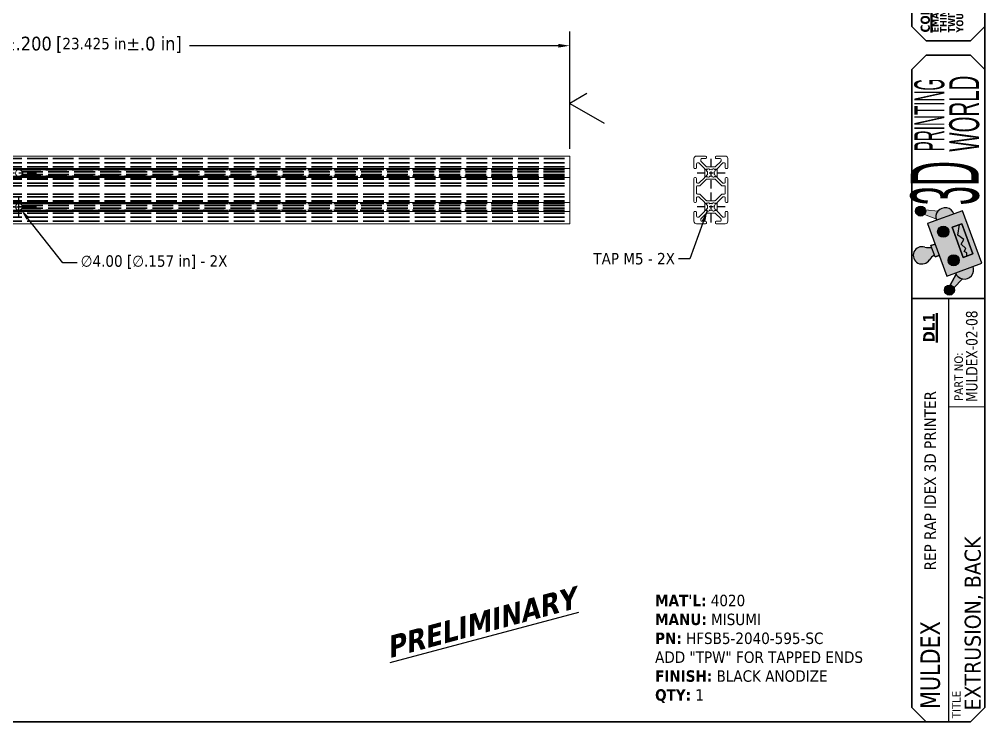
# Model space of a CAD drawing. Header units: inches. Extents: x 1.3 to 45, y 0.7 to 28.7.
# Drawn here: x 22.56 to 45, y 0.67 to 16.99 of the extents above; entities that cross this region are included whole.
import ezdxf

# ---------------------------------------------------------------- set-up
doc = ezdxf.new("R2010")
doc.units = ezdxf.units.IN
doc.header["$LTSCALE"] = 2.666666666666667
doc.header["$MEASUREMENT"] = 0
doc.linetypes.add('CHAIN', pattern=[0.7087, 0.4724, -0.0591, 0.1181, -0.0591])
doc.linetypes.add('DASHED', pattern=[0.2067, 0.1654, -0.0413])
doc.layers.get('0').update_dxf_attribs({"lineweight": 25})
for name, color, linetype, lineweight in [('Center Mark (ANSI)', 7, 'Continuous', 25), ('Dimension (ANSI)', 7, 'Continuous', 25), ('Symbol (ANSI)', 7, 'Continuous', 25), ('TITLE', 7, 'Continuous', 35), ('Title (ANSI)', 7, 'Continuous', 50), ('Title Text', 7, 'Continuous', 35), ('TITLE THIN', 7, 'Continuous', 25), ('Visible (ANSI)', 7, 'Continuous', 18)]:
    doc.layers.add(name, color=color, linetype=linetype, lineweight=lineweight)
doc.layers.add('Hatch (ANSI)', color=9, linetype='Continuous', lineweight=18, true_color=0x808080)
doc.layers.add('Hidden (ANSI)', color=9, linetype='DASHED', lineweight=35, true_color=0x808080)
doc.styles.add('Note Text (ANSI)', font='tahoma.ttf')
doc.styles.add('Text Style133', font='tahoma.ttf', dxfattribs={"width": 0.8999999761581421})
doc.styles.add('Text Style260', font='tahomabd.ttf', dxfattribs={"width": 0.8999999761581421})
doc.styles.add('Text Style71', font='tahoma.ttf')
doc.dimstyles.new('Default (ANSI)$7', dxfattribs={"dimscale": 2.666666666666667, "dimtxt": 0.1000000014901161, "dimasz": 0.09842519462108612, "dimexe": 0.125, "dimexo": 0.0625, "dimgap": 0.03149606299212598, "dimtad": 0, "dimtih": 1, "dimtoh": 1, "dimdec": 3, "dimrnd": 1e-08, "dimzin": 4, "dimdsep": 46, "dimtxsty": 'Note Text (ANSI)', "dimblk": 'CLOSED', "dimcen": 0.09, "dimdle": 0.3937007874015748, "dimclrd": 256, "dimclre": 256, "dimclrt": 256, "dimadec": 0, "dimazin": 1, "dimtfac": 1.200000047683716, "dimtofl": 0, "dimtmove": 0, "dimatfit": 3, "dimfxl": 0, "dimtolj": 1, "dimtzin": 4, "dimlwd": -1, "dimlwe": -1, "dimarcsym": 0})
doc.dimstyles.new('Default - mm [in] (ANSI)', dxfattribs={"dimscale": 2.666666666666667, "dimtxt": 0.1000000014901161, "dimasz": 0.09842519462108612, "dimexe": 0.125, "dimexo": 0.063, "dimgap": 0.03149606299212598, "dimtad": 0, "dimtoh": 1, "dimlfac": 25.4, "dimrnd": 1e-08, "dimzin": 4, "dimdsep": 46, "dimtxsty": 'Note Text (ANSI)', "dimcen": 0.09, "dimdle": 0.3937007874015748, "dimclrd": 256, "dimclre": 256, "dimclrt": 256, "dimadec": 1, "dimazin": 1, "dimtfac": 1.200000047683716, "dimtofl": 0, "dimtmove": 0, "dimatfit": 3, "dimfxl": 0, "dimtolj": 1, "dimtzin": 4, "dimlwd": -1, "dimlwe": -1, "dimarcsym": 0})

# ---------------------------------------------------------------- blocks, each defined once
blk = doc.blocks.new('Borders B-Size')
at = {"layer": 'TITLE'}
for p, q in [((16.875, 10.625), (16.875, 0.3750000000000016)), ((16.875, 0.3750000000000021), (16.75, 0.2500000000000021)), ((16.75, 0.2500000000000021), (0.6249999999999993, 0.25))]:
    blk.add_line(p, q, dxfattribs=at)
blk = doc.blocks.new('Title Blocks 3DPW')
at = {"layer": 'Hatch (ANSI)', "true_color": 0xff0000}
h = blk.add_hatch(color=1, dxfattribs=at)
edge = h.paths.add_edge_path()
edge.add_arc((16.07116928812325, 4.736826005864963), 0.04390881593084733, 0, 360)
h = blk.add_hatch(color=1, dxfattribs=at)
edge = h.paths.add_edge_path()
edge.add_line((16.22135728745229, 4.735361891587832), (16.11374911073551, 4.747547144924953))
edge.add_arc((16.07116928812307, 4.73682600586502), 0.04390881593084733, -41.906600689566915, 14.132685650908513, ccw=False)
edge.add_line((16.10384774837997, 4.707498504237924), (16.20473686449058, 4.668136259057792))
edge.add_arc((16.2864696801587, 4.683596553872048), 0.0831821728063324, 141.5147691876351, 190.7113157737133, ccw=False)
for points in [[(16.60414987263619, 4.281259107896962), (16.43728653933456, 4.739712348278118), (16.13165105550127, 4.628470129627253), (16.2985143888029, 4.170016889246096)], [(16.42933941475884, 4.626251950689844), (16.34494828422678, 4.595536091140098), (16.44087099645197, 4.331990605288536), (16.52526212698404, 4.362706464838282)], [(16.19710147912807, 4.448646568618896), (16.16048932592362, 4.435320834640084), (16.19645181197166, 4.336514716275634), (16.23306396517611, 4.349840450254447)]]:
    blk.add_hatch(color=1, dxfattribs=at).paths.add_polyline_path(points)
h = blk.add_hatch(color=1, dxfattribs=at)
edge = h.paths.add_edge_path()
edge.add_arc((16.2844687974179, 4.684091238952684), 0.08131262209382979, 19.99999999999659, 199.9999999999966)
edge.add_line((16.20805992645957, 4.656280684289962), (16.36087766837623, 4.711901793615398))
h = blk.add_hatch(color=1, dxfattribs=at)
edge = h.paths.add_edge_path()
edge.add_arc((16.26831753599648, 4.556806110339328), 0.04878757325629731, 0, 360)
h = blk.add_hatch(color=1, dxfattribs=at)
edge = h.paths.add_edge_path()
edge.add_arc((16.14267535484472, 4.582090893914222), 0.1642514966295953, 257.6776180235324, 278.246366780819)
edge.add_line((16.16623392504392, 4.419537678273216), (16.19070721285135, 4.352297872642501))
edge.add_arc((16.27714749399113, 4.212631728063624), 0.1642514966295384, 121.7536332191748, 142.3223819764626)
edge.add_arc((16.08199969745246, 4.350805249759896), 0.07531078964894344, 70.10958165685128, 329.89041834315066, ccw=False)
h = blk.add_hatch(color=1, dxfattribs=at)
edge = h.paths.add_edge_path()
edge.add_arc((16.3589207418192, 4.307875848211184), 0.04878757325620475, 0, 360)
h = blk.add_hatch(color=1, dxfattribs=at)
edge = h.paths.add_edge_path()
edge.add_arc((16.45133213071954, 4.225637998571525), 0.08131262209382834, 199.9999999999991, 379.9999999999991)
edge.add_line((16.52774100167785, 4.253448553234241), (16.37492325976121, 4.197827443908809))
h = blk.add_hatch(color=1, dxfattribs=at)
edge = h.paths.add_edge_path()
edge.add_line((16.37999826317219, 4.186609523678034), (16.32801427989571, 4.09160602070098))
edge.add_arc((16.32183248167527, 4.048134541692332), 0.04390881593071746, 25.86731434900082, 81.9066006896428, ccw=False)
edge.add_line((16.36134193352588, 4.067291455089372), (16.43594204946795, 4.145795103390782))
edge.add_arc((16.45133213071954, 4.225637998571526), 0.08131262209382832, 208.6841299600188, 259.0897850786396, ccw=False)
h = blk.add_hatch(color=1, dxfattribs=at)
edge = h.paths.add_edge_path()
edge.add_arc((16.32183248167529, 4.048134541692375), 0.04390881593071747, 0, 360)
at = {"layer": 'TITLE'}
for p, q in [((15.99556226283552, 6.344860484856919), (15.99556226283552, 7.5318507460688)), ((16.12056226283552, 6.219860484856918), (15.99556226283552, 6.344860484856919)), ((16.62960035672961, 6.344860484856919), (16.50460035672961, 6.219860484856918)), ((16.50460035672961, 6.219860484856918), (16.12056226283552, 6.219860484856918)), ((16.12056226283552, 6.094860484856919), (15.99556226283552, 5.969860484856918)), ((16.12056226283552, 6.094860484856919), (16.50460035672962, 6.094860484856919)), ((16.50460035672962, 6.094860484856919), (16.62960035672962, 5.969860484856918)), ((15.99556226283551, 3.974009218613861), (15.99556226283552, 5.969860484856918)), ((15.99556226283551, 3.974009218613861), (16.62960035672963, 3.974009218613861)), ((15.99556226283553, 0.411509218613861), (15.99556226283551, 3.974009218613861)), ((15.99556226283553, 0.411509218613861), (16.12056226283552, 0.2865092186138612)), ((16.50460035672962, 0.2865092186138613), (16.12056226283552, 0.2865092186138612))]:
    blk.add_line(p, q, dxfattribs=at)
at = {"layer": 'Title (ANSI)', "lineweight": 18}
for p, q in [((16.22135728745229, 4.735361891587832), (16.11374911073551, 4.747547144924953)), ((16.20473686449058, 4.668136259057793), (16.10384774837997, 4.707498504237924)), ((16.20805992645957, 4.656280684289962), (16.36087766837622, 4.711901793615397)), ((16.19070721285135, 4.352297872642501), (16.16623392504392, 4.419537678273216)), ((16.23306396517611, 4.349840450254447), (16.19710147912807, 4.448646568618896)), ((16.37492325976121, 4.197827443908809), (16.52774100167785, 4.253448553234241)), ((16.31075124784156, 3.03199799928181), (16.62325124784156, 3.03199799928181))]:
    blk.add_line(p, q, dxfattribs=at)
at = {"layer": 'Title (ANSI)', "lineweight": 25}
for p, q in [((16.43728653933456, 4.739712348278118), (16.13165105550127, 4.628470129627253)), ((16.60414987263619, 4.281259107896962), (16.43728653933456, 4.739712348278118)), ((16.13165105550127, 4.628470129627253), (16.2985143888029, 4.170016889246096)), ((16.42933941475884, 4.626251950689844), (16.34494828422678, 4.595536091140098)), ((16.34494828422678, 4.595536091140098), (16.44087099645197, 4.331990605288536)), ((16.3948222063512, 4.527270644381609), (16.41042218640646, 4.619366642654762)), ((16.52526212698404, 4.362706464838282), (16.42933941475884, 4.626251950689844)), ((16.44707637540014, 4.490034838923044), (16.3948222063512, 4.527270644381609)), ((16.42330730515153, 4.449008478636783), (16.44707637540014, 4.490034838923044)), ((16.16048932592362, 4.435320834640084), (16.19710147912807, 4.448646568618896)), ((16.19645181197166, 4.336514716275634), (16.16048932592362, 4.435320834640084)), ((16.46567732066313, 4.409784611294619), (16.42330730515153, 4.449008478636783)), ((16.45170227678944, 4.385663129933261), (16.46567732066313, 4.409784611294619)), ((16.47377584616669, 4.372874566251167), (16.45170227678944, 4.385663129933261)), ((16.23306396517611, 4.349840450254447), (16.19645181197166, 4.336514716275634)), ((16.44087099645197, 4.331990605288536), (16.52526212698404, 4.362706464838282)), ((16.47287132171667, 4.343637771171725), (16.47377584616669, 4.372874566251167)), ((16.2985143888029, 4.170016889246096), (16.60414987263619, 4.281259107896962)), ((16.32801427989571, 4.09160602070098), (16.37999826317219, 4.186609523678034)), ((16.43594204946795, 4.145795103390782), (16.36134193352588, 4.067291455089372))]:
    blk.add_line(p, q, dxfattribs=at)
for centre, radius in [((16.07116928812325, 4.736826005864963), 0.04390881593084733), ((16.26831753599648, 4.556806110339328), 0.04878757325629731), ((16.3589207418192, 4.307875848211184), 0.04878757325620475), ((16.32183248167529, 4.048134541692375), 0.04390881593071747)]:
    blk.add_circle(centre, radius, dxfattribs=at)
at = {"layer": 'Title (ANSI)', "lineweight": 18}
for centre, radius, start, end in [((16.07116928812307, 4.73682600586502), 0.04390881593084733, 318.0933993104331, 14.13268565090847), ((16.2864696801587, 4.683596553872048), 0.08318217280633239, 141.5147691876351, 190.7113157737133), ((16.45133213071954, 4.225637998571526), 0.08131262209382832, 208.6841299600179, 259.0897850786396), ((16.32183248167527, 4.048134541692332), 0.04390881593071747, 25.86731434900082, 81.9066006896464)]:
    blk.add_arc(centre, radius, start, end, dxfattribs=at)
at = {"layer": 'Title (ANSI)', "lineweight": 25}
for centre, radius, start, end in [((16.2844687974179, 4.684091238952684), 0.08131262209382978, 19.99999999999659, 200.0000000000028), ((16.08199969745246, 4.350805249759896), 0.07531078964894343, 70.10958165685129, 329.8904183431527), ((16.14267535484472, 4.582090893914222), 0.1642514966295952, 257.6776180235324, 278.246366780819), ((16.14267535484472, 4.582090893914096), 0.1642514966294677, 257.6776180235247, 278.2463667808274), ((16.27714749399113, 4.212631728063624), 0.1642514966295383, 121.7536332191738, 142.3223819764622), ((16.27714749399113, 4.212631728063633), 0.1642514966295541, 121.7536332191729, 142.3223819764631), ((16.45133213071954, 4.225637998571525), 0.08131262209382832, 199.9999999999987, 20.00000000000097)]:
    blk.add_arc(centre, radius, start, end, dxfattribs=at)
at = {"layer": 'TITLE THIN'}
blk.add_line((16.3160416370931, 0.2865092186138611), (16.3160416370931, 3.974009218613861), dxfattribs=at)
at = {"layer": 'Visible (ANSI)', "lineweight": 18}
for p, q in [((16.22135728745229, 4.735361891587832), (16.11374911073551, 4.747547144924953)), ((16.10384774837997, 4.707498504237924), (16.20473686449058, 4.668136259057793)), ((16.13165105550127, 4.628470129627253), (16.2985143888029, 4.170016889246096)), ((16.16048932592362, 4.435320834640084), (16.19645181197166, 4.336514716275635))]:
    blk.add_line(p, q, dxfattribs=at)
at = {"layer": 'Visible (ANSI)', "lineweight": 25}
for p, q in [((16.43728653933456, 4.739712348278118), (16.13165105550127, 4.628470129627253)), ((16.60414987263619, 4.281259107896962), (16.43728653933456, 4.739712348278118)), ((16.34494828422678, 4.595536091140099), (16.42933941475884, 4.626251950689844)), ((16.44087099645198, 4.331990605288532), (16.34494828422678, 4.595536091140098)), ((16.3948222063512, 4.527270644381609), (16.41042218640646, 4.619366642654762)), ((16.42933941475884, 4.626251950689844), (16.52526212698404, 4.362706464838279)), ((16.44707637540014, 4.490034838923038), (16.39482220635121, 4.5272706443816)), ((16.42330730515153, 4.44900847863678), (16.44707637540014, 4.490034838923044)), ((16.19710147912807, 4.448646568618896), (16.16048932592362, 4.435320834640085)), ((16.46567732066313, 4.40978461129462), (16.42330730515154, 4.449008478636783)), ((16.45170227678944, 4.385663129933261), (16.46567732066313, 4.409784611294619)), ((16.4737758461667, 4.372874566251168), (16.45170227678944, 4.385663129933261)), ((16.14086534837718, 4.304889018287876), (16.14714861699705, 4.313025184649836)), ((16.19645181197166, 4.336514716275634), (16.23306396517611, 4.349840450254447)), ((16.52526212698404, 4.362706464838282), (16.44087099645197, 4.331990605288536)), ((16.47287132171667, 4.343637771171725), (16.47377584616669, 4.372874566251167)), ((16.2985143888029, 4.170016889246096), (16.60414987263619, 4.281259107896963)), ((16.37999826317219, 4.186609523678034), (16.32801427989571, 4.09160602070098)), ((16.36134193352588, 4.067291455089372), (16.43594204946795, 4.145795103390782))]:
    blk.add_line(p, q, dxfattribs=at)
for centre, radius in [((16.07116928812325, 4.736826005864963), 0.04390881593084733), ((16.26831753599648, 4.556806110339328), 0.04878757325629731), ((16.3589207418192, 4.307875848211184), 0.04878757325620475)]:
    blk.add_circle(centre, radius, dxfattribs=at)
at = {"layer": 'Visible (ANSI)', "lineweight": 18}
blk.add_circle((16.32183248167529, 4.048134541692375), 0.04390881593071747, dxfattribs=at)
at = {"layer": 'Visible (ANSI)', "lineweight": 25}
for centre, radius, start, end in [((16.28446879741791, 4.684091238952687), 0.08131262209383144, 19.9999999999975, 200.0000000000023), ((16.14267535484473, 4.582090893914163), 0.1642514966295343, 257.6776180235248, 278.2463667808191), ((16.27714749399113, 4.212631728063624), 0.1642514966295383, 121.7536332191738, 142.3223819764622), ((16.45133213071953, 4.225637998571525), 0.08131262209383101, 199.9999999999993, 19.99999999999937)]:
    blk.add_arc(centre, radius, start, end, dxfattribs=at)
at = {"layer": 'TITLE', "color": 7, "style": 'Text Style133', "width": 0.9}
blk.add_attdef('PART_NUMBER_001', (16.56668669123561, 3.073301468613359), '', height=0.1000000031914298, rotation=90, dxfattribs=at)
at = {"layer": 'TITLE', "color": 7, "style": 'Text Style71'}
blk.add_attdef('DESCRIPTION_001', (16.59502083967158, 0.3842650116181854), '', height=0.1399999997747226, rotation=89.99999999998299, dxfattribs=at)
at = {"layer": 'Title (ANSI)', "insert": (16.07112865049924, 6.292925239483381), "char_height": 0.1000000031914298, "width": 2.944852059000032, "attachment_point": 1, "rotation": 90, "line_spacing_factor": 0.7194134593009949, "style": 'Note Text (ANSI)'}
blk.add_mtext('{\\fTahoma|b1|i0|c0|p34;\\H0.8x;\\LCONTACT INFO:\\H1.25x;\\P\\H0.6x;\\lEMAIL:\\fTahoma|b0|i0|c0|p34; mail@dddprintingworld.com\\H1.4679x; \\H0.68124x;\\P\\fTahoma|b1|i0|c0|p34;THINGIVERSE:\\fTahoma|b0|i0|c0|p34; 3dprintingworld\\fTahoma|b1|i0|c0|p34;\\H1.27973x;\\L \\H1.30236x;\\P\\H0.6x;\\lTWITTER:\\fTahoma|b0|i0|c0|p34; dddpworld\\H1.27205x; \\H0.78613x;\\P\\fTahoma|b1|i0|c0|p34;YOUTUBE:\\fTahoma|b0|i0|c0|p34; dddprintingworld\\H1.27174x; }', dxfattribs=at)
at = {"layer": 'Title (ANSI)', "color": 156, "true_color": 0x07467a, "attachment_point": 1, "rotation": 90, "style": 'Note Text (ANSI)'}
for s, insert, char_height, width in [('\\fRavie|b0|i0;\\W0.51;\\H0.2610;WORLD', (16.32032026060453, 5.254130256618255), 0.2610000099722795, 2.760656313410054), ('\\fRavie|b0|i0;\\W0.38;\\H0.2610;PRINTING', (16.0163752699986, 5.256615040569998), 0.2610000099722795, 3.840913131700948), ('\\fRavie|b0|i0;\\W0.38;\\H0.5930;3D', (15.98375841229462, 4.787085645049777), 0.5929999933468075, 3.143674205359468)]:
    blk.add_mtext(s, dxfattribs=dict(at, insert=insert, char_height=char_height, width=width))
at = {"layer": 'Title (ANSI)', "char_height": 0.1000000031914298, "attachment_point": 1, "rotation": 90, "style": 'Note Text (ANSI)'}
for s, insert, width in [('\\fTahoma|b1|i0;\\H0.1000;\\LDL1', (16.09309585631992, 3.592187685372271), 0.7968435050454302), ('\\fTahoma|b0|i0;REP RAP IDEX 3D PRINTER', (16.10412690583796, 1.604858427684905), 2.56079622134258)]:
    blk.add_mtext(s, dxfattribs=dict(at, insert=insert, width=width))
at = {"layer": 'Title (ANSI)', "color": 7, "insert": (16.3460416370931, 0.3165092186138636), "char_height": 0.07500000239357234, "width": 0.7971682617928834, "attachment_point": 1, "rotation": 89.999999999983, "style": 'Note Text (ANSI)'}
blk.add_mtext('\\fTahoma|b0|i0;\\H0.0750;TITLE', dxfattribs=at)
at = {"layer": 'Title (ANSI)', "color": 7, "style": 'Text Style260', "width": 0.9}
blk.add_attdef('CUSTOMER_001', (16.23920807644805, 0.3972007583186815), '', height=0.1700000030787911, rotation=90, dxfattribs=at)
at = {"layer": 'Title Text', "insert": (16.36508623740057, 3.082428399671727), "char_height": 0.07500000239357234, "width": 0.853599556633775, "attachment_point": 1, "rotation": 90, "style": 'Note Text (ANSI)'}
blk.add_mtext('\\fTahoma|b0|i0;\\H0.0750;PART NO:', dxfattribs=at)
blk = doc.blocks.new('*D20')
at = {"layer": 'Defpoints', "color": 0, "transparency": 16777216}
for p in [(35.35201764514969, 16.37708957955813), (11.92682079475599, 13.81132124608659), (35.35201764514969, 13.81132124608659)]:
    blk.add_point(p, dxfattribs=at)
at = {"layer": 'Dimension (ANSI)', "transparency": 16777216}
for p, q in [((11.92682079475599, 13.97932124608659), (11.92682079475599, 16.71042291289146)), ((35.35201764514969, 13.97932124608659), (35.35201764514969, 16.71042291289146)), ((12.18928798041222, 16.37708957955813), (20.76905854855756, 16.37708957955813)), ((35.08955045949346, 16.37708957955813), (26.50977989134812, 16.37708957955813))]:
    blk.add_line(p, q, dxfattribs=at)
for points in [[(12.18928798041222, 16.42083411050083), (12.18928798041222, 16.33334504861543), (11.92682079475599, 16.37708957955813)], [(35.08955045949346, 16.42083411050083), (35.08955045949346, 16.33334504861543), (35.35201764514969, 16.37708957955813)]]:
    blk.add_solid(points, dxfattribs=at)
at = {"layer": 'Dimension (ANSI)', "transparency": 16777216, "insert": (20.85304804986989, 16.58641127061671), "char_height": 0.2666666706403096, "attachment_point": 1, "style": 'Note Text (ANSI)'}
blk.add_mtext('\\A1;595.000{\\H0.32;±.200} {\\o\\l\\H0.32;[}23.425 in{\\H0.32;±.0 in}{\\o\\l\\H0.32;]}', dxfattribs=at)
blk = doc.blocks.new('Surface Texture Identifier14')
at = {"layer": 'Symbol (ANSI)'}
for p, q in [((13.40740032250568, 5.725106143658498), (13.25740031771853, 5.638503600516195)), ((13.25740031771853, 5.638503600516195), (13.55740032729283, 5.465298514231589))]:
    blk.add_line(p, q, dxfattribs=at)
blk = doc.blocks.new('*D23')
at = {"layer": 'Defpoints', "color": 0, "transparency": 16777216}
for p in [(22.49772272926539, 12.69209508443315), (22.59511571064211, 12.56834268333058)]:
    blk.add_point(p, dxfattribs=at)
at = {"layer": 'Dimension (ANSI)', "transparency": 16777216}
for p, q in [((22.54641921995375, 12.39021888388186), (22.54641921995375, 12.87021888388186)), ((22.30641921995375, 12.63021888388187), (22.78641921995375, 12.63021888388187)), ((23.56827023440555, 11.33180379462224), (22.75743734259343, 12.36208868616455)), ((23.89973239174851, 11.33180379462224), (23.56827023440555, 11.33180379462224))]:
    blk.add_line(p, q, dxfattribs=at)
blk.add_solid([(22.79181300878776, 12.38914229148977), (22.72306167639909, 12.33503508083933), (22.59511571064211, 12.56834268333058)], dxfattribs=at)
at = {"layer": 'Dimension (ANSI)', "transparency": 16777216, "insert": (23.98372189306084, 11.50626034151387), "char_height": 0.2666666706403096, "attachment_point": 1, "style": 'Note Text (ANSI)'}
blk.add_mtext('\\A1;\\fTahoma|b0|i0;\\H0.2667;∅4.00 [∅.157 in] - 2X', dxfattribs=at)
blk = doc.blocks.new('_Closed')
at = {"color": 0, "linetype": 'ByBlock', "lineweight": -2}
for p, q in [((-1, 0.1666666666666667), (0, 0)), ((-1, 0.1666666666666667), (-1, -0.1666666666666667)), ((0, 0), (-1, -0.1666666666666667)), ((0, 0), (-1, 0))]:
    blk.add_line(p, q, dxfattribs=at)

msp = doc.modelspace()

# ---------------------------------------------------------------- linework, layer by layer
at = {"layer": 'Center Mark (ANSI)', "linetype": 'CHAIN', "ltscale": 0.1559678912162781}
for p, q in [((38.63497701425921, 13.75095379201835), (38.63497701425921, 13.00178712535169)), ((38.63497701425921, 12.96355221721521), (38.63497701425921, 12.21438555054854))]:
    msp.add_line(p, q, dxfattribs=at)
at = {"layer": 'Center Mark (ANSI)', "linetype": 'CHAIN', "ltscale": 0.1715879440307617}
for p, q in [((22.95849271076739, 13.41762045868502), (22.1343457291401, 13.41762045868502)), ((22.95849271076739, 12.63021888388187), (22.1343457291401, 12.63021888388187))]:
    msp.add_line(p, q, dxfattribs=at)
at = {"layer": 'Center Mark (ANSI)', "linetype": 'CHAIN', "ltscale": 0.1387813240289688}
for p, q in [((38.96831034759254, 13.41762045868502), (38.30164368092587, 13.41762045868502)), ((38.96831034759254, 12.63021888388187), (38.30164368092587, 12.63021888388187))]:
    msp.add_line(p, q, dxfattribs=at)
at = {"layer": 'Hidden (ANSI)', "ltscale": 1.089706182479858}
for p, q in [((11.92682079475599, 13.75226612797635), (35.35201764514969, 13.75226612797635)), ((11.92682079475599, 13.65364408073226), (35.35201764514969, 13.65364408073226)), ((11.92682079475599, 13.56151809648029), (35.35201764514969, 13.56151809648029)), ((11.92682079475599, 13.51742411732079), (35.35201764514969, 13.51742411732079)), ((11.92682079475599, 13.50012045868502), (35.35201764514969, 13.50012045868502)), ((11.92682079475599, 13.33512045868502), (35.35201764514969, 13.33512045868502)), ((11.92682079475599, 13.31781680004924), (35.35201764514969, 13.31781680004924)), ((11.92682079475599, 13.27372282088974), (35.35201764514969, 13.27372282088974)), ((11.92682079475599, 13.18159683663777), (35.35201764514969, 13.18159683663777)), ((11.92682079475599, 13.12254171852754), (35.35201764514969, 13.12254171852754)), ((11.92682079475599, 12.92529762403935), (35.35201764514969, 12.92529762403935)), ((11.92682079475599, 12.86624250592911), (35.35201764514969, 12.86624250592911)), ((11.92682079475599, 12.77411652167714), (35.35201764514969, 12.77411652167714)), ((11.92682079475599, 12.73002254251764), (35.35201764514969, 12.73002254251764)), ((11.92682079475599, 12.71271888388187), (35.35201764514969, 12.71271888388187)), ((11.92682079475599, 12.54771888388187), (35.35201764514969, 12.54771888388187)), ((11.92682079475599, 12.5304152252461), (35.35201764514969, 12.5304152252461)), ((11.92682079475599, 12.48632124608659), (35.35201764514969, 12.48632124608659)), ((11.92682079475599, 12.39419526183462), (35.35201764514969, 12.39419526183462)), ((11.92682079475599, 12.29557321459053), (35.35201764514969, 12.29557321459053))]:
    msp.add_line(p, q, dxfattribs=at)
at = {"layer": 'Hidden (ANSI)', "ltscale": 1.104577660560608}
for p, q in [((22.56631020224722, 13.49380681719772), (35.35201764514969, 13.49380681719772)), ((22.56631020224721, 13.34143410017231), (35.35201764514969, 13.34143410017231)), ((22.56631020224722, 12.70640524239457), (35.35201764514969, 12.70640524239457)), ((22.56631020224721, 12.55403252536916), (35.35201764514969, 12.55403252536916))]:
    msp.add_line(p, q, dxfattribs=at)
at = {"layer": 'Hidden (ANSI)', "ltscale": 0.03501931950449944}
for p, q in [((38.5402481118411, 13.49636061616533), (38.49107937646014, 13.49636061616533)), ((38.77887465205068, 13.49636061616533), (38.72970591666971, 13.49636061616533)), ((38.54024811184109, 13.3388803012047), (38.49107937646014, 13.3388803012047)), ((38.77887465205068, 13.3388803012047), (38.72970591666971, 13.3388803012047)), ((38.5402481118411, 12.70895904136218), (38.49107937646014, 12.70895904136218)), ((38.77887465205068, 12.70895904136218), (38.72970591666971, 12.70895904136218)), ((38.54024811184109, 12.55147872640155), (38.49107937646014, 12.55147872640155)), ((38.77887465205068, 12.55147872640155), (38.72970591666971, 12.55147872640155))]:
    msp.add_line(p, q, dxfattribs=at)
at = {"layer": 'Hidden (ANSI)', "ltscale": 0.005452223122119904}
for p, q in [((38.61035512155856, 13.49636061616533), (38.60258174292886, 13.49636061616533)), ((38.66737228558196, 13.49636061616533), (38.65959890695225, 13.49636061616533)), ((38.61035512155854, 13.3388803012047), (38.60258174292886, 13.3388803012047)), ((38.66737228558195, 13.3388803012047), (38.65959890695226, 13.3388803012047)), ((38.61035512155856, 12.70895904136218), (38.60258174292886, 12.70895904136218)), ((38.66737228558196, 12.70895904136218), (38.65959890695225, 12.70895904136218)), ((38.61035512155854, 12.55147872640155), (38.60258174292886, 12.55147872640155)), ((38.66737228558195, 12.55147872640155), (38.65959890695226, 12.55147872640155))]:
    msp.add_line(p, q, dxfattribs=at)
at = {"layer": 'Hidden (ANSI)', "ltscale": 1.100067377090454}
for p, q in [((22.61851723395865, 13.44927308537814), (35.35201764514969, 13.44927308537814)), ((22.61851723395865, 13.38596783199189), (35.35201764514969, 13.38596783199189)), ((22.61851723395865, 12.66187151057499), (35.35201764514969, 12.66187151057499)), ((22.61851723395865, 12.59856625718874), (35.35201764514969, 12.59856625718874))]:
    msp.add_line(p, q, dxfattribs=at)
at = {"layer": 'Visible (ANSI)'}
for p, q in [((11.92682079475599, 13.81132124608659), (35.35201764514969, 13.81132124608659)), ((35.35201764514969, 13.81132124608659), (35.35201764514969, 13.75226612797635)), ((35.35201764514969, 13.54116376577163), (35.35201764514969, 13.75226612797635)), ((38.24127622685763, 13.54116376577164), (38.24127622685763, 13.75226612797636)), ((38.30033134496787, 13.8113212460866), (38.51143370717259, 13.8113212460866)), ((38.39895339221196, 13.73226612797636), (38.39895339221196, 13.70368662645925)), ((38.51143370717259, 13.75226612797636), (38.41895339221196, 13.75226612797636)), ((38.53143370717259, 13.79132124608659), (38.53143370717259, 13.77226612797636)), ((38.73852032134582, 13.77226612797636), (38.73852032134582, 13.79132124608659)), ((38.75852032134581, 13.8113212460866), (38.96962268355055, 13.8113212460866)), ((38.85100063630644, 13.75226612797636), (38.75852032134581, 13.75226612797636)), ((38.87100063630645, 13.70368662645925), (38.87100063630645, 13.73226612797636)), ((39.02867780166078, 13.75226612797636), (39.02867780166078, 13.54116376577164)), ((11.92682079475599, 13.52116376577163), (35.35201764514969, 13.52116376577163)), ((35.35201764514969, 13.54116376577163), (35.35201764514969, 13.52116376577163)), ((35.35201764514969, 13.51147555075331), (35.35201764514969, 13.52116376577163)), ((35.35201764514969, 13.32376536661672), (35.35201764514969, 13.51147555075331)), ((38.28033134496786, 13.52116376577163), (38.26127622685763, 13.52116376577163)), ((38.30033134496787, 13.63364408073226), (38.30033134496787, 13.54116376577164)), ((38.34891084648498, 13.65364408073226), (38.32033134496786, 13.65364408073226)), ((38.48522151208766, 13.52561768637704), (38.36305298210871, 13.64778621635599)), ((38.40481125658822, 13.68954449083552), (38.52697978656718, 13.56737596085656)), ((38.49107937646393, 13.32376536661673), (38.49107937646393, 13.51147555075331)), ((38.54112192219091, 13.5615180964803), (38.7288321063275, 13.5615180964803)), ((38.54424843291502, 13.50127797221734), (38.55131950072688, 13.50834904002921)), ((38.71863452779153, 13.50834904002921), (38.72570559560339, 13.50127797221734)), ((38.74297424195123, 13.56737596085656), (38.86514277193017, 13.68954449083552)), ((38.77887465205448, 13.51147555075331), (38.77887465205448, 13.32376536661673)), ((38.9069010464097, 13.647786216356), (38.78473251643075, 13.52561768637704)), ((38.94962268355054, 13.65364408073226), (38.92104318203343, 13.65364408073226)), ((38.96962268355055, 13.54116376577164), (38.96962268355055, 13.63364408073226)), ((39.00867780166078, 13.52116376577163), (38.98962268355054, 13.52116376577163)), ((11.92682079475599, 13.3140771515984), (35.35201764514969, 13.3140771515984)), ((35.35201764514969, 13.3140771515984), (35.35201764514969, 13.32376536661672)), ((35.35201764514969, 13.3140771515984), (35.35201764514969, 13.2940771515984)), ((35.35201764514969, 12.75376219096848), (35.35201764514969, 13.2940771515984)), ((38.24127622685763, 12.75376219096848), (38.24127622685763, 13.29407715159841)), ((38.26127622685763, 13.31407715159841), (38.28033134496786, 13.3140771515984)), ((38.30033134496787, 13.29407715159841), (38.30033134496787, 13.20159683663778)), ((38.36305298210871, 13.18745470101405), (38.48522151208766, 13.309623230993)), ((38.38751441295751, 13.12839958290381), (38.52697978656718, 13.26786495651348)), ((38.54112192219091, 13.27372282088974), (38.7288321063275, 13.27372282088974)), ((38.55131950072688, 13.32689187734083), (38.54424843291502, 13.3339629451527)), ((38.72570559560339, 13.3339629451527), (38.71863452779153, 13.32689187734083)), ((38.74297424195123, 13.26786495651348), (38.8824396155609, 13.12839958290381)), ((38.78473251643075, 13.309623230993), (38.9069010464097, 13.18745470101405)), ((38.96962268355055, 13.20159683663778), (38.96962268355055, 13.29407715159841)), ((38.98962268355054, 13.31407715159841), (39.00867780166078, 13.31407715159841)), ((39.02867780166078, 13.29407715159841), (39.02867780166078, 12.75376219096848)), ((38.30033134496787, 12.94529762403935), (38.30033134496787, 13.10254171852754)), ((38.32033134496786, 13.18159683663778), (38.34891084648498, 13.18159683663778)), ((38.32033134496786, 13.12254171852754), (38.37337227733378, 13.12254171852754)), ((38.89658175118463, 13.12254171852754), (38.94962268355054, 13.12254171852754)), ((38.92104318203343, 13.18159683663778), (38.94962268355054, 13.18159683663778)), ((38.96962268355055, 13.10254171852754), (38.96962268355055, 12.94529762403935)), ((38.30033134496787, 12.84624250592911), (38.30033134496787, 12.75376219096848)), ((38.37337227733378, 12.92529762403935), (38.32033134496786, 12.92529762403935)), ((38.34891084648498, 12.86624250592911), (38.32033134496786, 12.86624250592911)), ((38.48522151208766, 12.73821611157389), (38.36305298210871, 12.86038464155284)), ((38.52697978656718, 12.77997438605341), (38.38751441295751, 12.91943975966308)), ((38.8824396155609, 12.91943975966308), (38.74297424195123, 12.77997438605341)), ((38.9069010464097, 12.86038464155284), (38.78473251643075, 12.73821611157389)), ((38.94962268355054, 12.92529762403935), (38.89658175118463, 12.92529762403935)), ((38.94962268355054, 12.86624250592911), (38.92104318203343, 12.86624250592911)), ((38.96962268355055, 12.75376219096848), (38.96962268355055, 12.84624250592911)), ((11.92682079475599, 12.73376219096848), (35.35201764514969, 12.73376219096848)), ((35.35201764514969, 12.75376219096848), (35.35201764514969, 12.73376219096848)), ((35.35201764514969, 12.72407397595016), (35.35201764514969, 12.73376219096848)), ((35.35201764514969, 12.53636379181357), (35.35201764514969, 12.72407397595016)), ((38.28033134496786, 12.73376219096848), (38.26127622685763, 12.73376219096848)), ((38.49107937646393, 12.53636379181358), (38.49107937646393, 12.72407397595016)), ((38.7288321063275, 12.77411652167715), (38.54112192219091, 12.77411652167715)), ((38.54424843291502, 12.71387639741419), (38.55131950072688, 12.72094746522606)), ((38.71863452779153, 12.72094746522606), (38.72570559560339, 12.71387639741419)), ((38.77887465205448, 12.72407397595016), (38.77887465205448, 12.53636379181358)), ((39.00867780166078, 12.73376219096848), (38.98962268355054, 12.73376219096848)), ((11.92682079475599, 12.52667557679525), (35.35201764514969, 12.52667557679525)), ((35.35201764514969, 12.52667557679525), (35.35201764514969, 12.53636379181357)), ((35.35201764514969, 12.52667557679525), (35.35201764514969, 12.50667557679525)), ((35.35201764514969, 12.29557321459053), (35.35201764514969, 12.50667557679525)), ((38.24127622685763, 12.29557321459053), (38.24127622685763, 12.50667557679526)), ((38.26127622685763, 12.52667557679525), (38.28033134496786, 12.52667557679526)), ((38.30033134496787, 12.50667557679526), (38.30033134496787, 12.41419526183463)), ((38.32033134496786, 12.39419526183463), (38.34891084648498, 12.39419526183463)), ((38.36305298210871, 12.4000531262109), (38.48522151208766, 12.52222165618985)), ((38.39895339221196, 12.34415271610764), (38.39895339221196, 12.31557321459053)), ((38.52697978656718, 12.48046338171033), (38.40481125658823, 12.35829485173137)), ((38.7288321063275, 12.48632124608659), (38.54112192219091, 12.48632124608659)), ((38.55131950072688, 12.53949030253768), (38.54424843291502, 12.54656137034955)), ((38.72570559560339, 12.54656137034955), (38.71863452779153, 12.53949030253768)), ((38.86514277193017, 12.35829485173137), (38.74297424195123, 12.48046338171033)), ((38.78473251643075, 12.52222165618985), (38.9069010464097, 12.4000531262109)), ((38.87100063630645, 12.31557321459053), (38.87100063630645, 12.34415271610764)), ((38.92104318203343, 12.39419526183463), (38.94962268355054, 12.39419526183463)), ((38.96962268355055, 12.41419526183463), (38.96962268355055, 12.50667557679526)), ((38.98962268355054, 12.52667557679526), (39.00867780166078, 12.52667557679526)), ((39.02867780166078, 12.50667557679526), (39.02867780166078, 12.29557321459053)), ((11.92682079475599, 12.23651809648029), (35.35201764514969, 12.23651809648029)), ((35.35201764514969, 12.29557321459053), (35.35201764514969, 12.23651809648029)), ((38.51143370717259, 12.2365180964803), (38.30033134496787, 12.23651809648029)), ((38.41895339221196, 12.29557321459053), (38.51143370717259, 12.29557321459053)), ((38.53143370717259, 12.27557321459053), (38.53143370717259, 12.2565180964803)), ((38.73852032134582, 12.2565180964803), (38.73852032134582, 12.27557321459053)), ((38.75852032134581, 12.29557321459053), (38.85100063630644, 12.29557321459053)), ((38.96962268355055, 12.2365180964803), (38.75852032134581, 12.2365180964803))]:
    msp.add_line(p, q, dxfattribs=at)
for centre in [(22.54641921995375, 13.41762045868502), (22.54641921995375, 12.63021888388187)]:
    msp.add_circle(centre, 0.07874015748031496, dxfattribs=at)
for centre, radius, start, end in [((38.30033134496787, 13.75226612797636), 0.0590551181102367, 90, 180), ((38.41895339221196, 13.73226612797636), 0.01999999999999989, 90, 180), ((38.41895339221196, 13.70368662645925), 0.02000000000000129, 180, 224.9999999999886), ((38.51143370717259, 13.79132124608659), 0.01999999999999954, 0, 90), ((38.51143370717259, 13.77226612797636), 0.01999999999999989, 270, 0), ((38.75852032134581, 13.79132124608659), 0.01999999999999954, 90, 180), ((38.75852032134581, 13.77226612797636), 0.01999999999999884, 180, 270), ((38.85100063630644, 13.73226612797636), 0.01999999999999849, 0, 90), ((38.85100063630644, 13.70368662645924), 0.01999999999999769, 315, 0), ((38.96962268355055, 13.75226612797636), 0.059055118110236, 0, 90), ((38.26127622685763, 13.54116376577163), 0.01999999999999954, 180, 270), ((38.28033134496786, 13.54116376577164), 0.02000000000000129, 270, 0), ((38.32033134496786, 13.63364408073226), 0.01999999999999989, 90, 180), ((38.34891084648498, 13.63364408073226), 0.02000000000000066, 45.00000000000755, 90.00000000002139), ((38.47107937646393, 13.51147555075331), 0.02000000000000164, 0, 44.99999999999245), ((38.54112192219091, 13.58151809648029), 0.02000000000000029, 225.0000000000037, 270.0000000000214), ((38.56615760759194, 13.47936879754042), 0.03098425196850415, 135.0000000000049, 256.2453695288595), ((38.5732286754038, 13.48643986535229), 0.03098425196850355, 13.75463047114384, 135.0000000000073), ((38.63497701425921, 13.41762045868502), 0.08250000000000053, 67.43891450843378, 112.5610854915604), ((38.6967253531146, 13.48643986535229), 0.03098425196850401, 44.99999999999756, 166.2453695288595), ((38.70379642092647, 13.47936879754042), 0.03098425196850452, 283.7546304711413, 44.99999999999265), ((38.7288321063275, 13.58151809648029), 0.01999999999999954, 270, 314.9999999999962), ((38.79887465205448, 13.51147555075331), 0.01999999999999892, 134.9999999999962, 180), ((38.92104318203344, 13.63364408073226), 0.02000000000000339, 90, 134.9999999999887), ((38.94962268355054, 13.63364408073227), 0.01999999999999814, 0, 90), ((38.98962268355054, 13.54116376577164), 0.02000000000000059, 180, 270), ((39.00867780166078, 13.54116376577163), 0.01999999999999884, 270, 0), ((38.26127622685763, 13.29407715159841), 0.01999999999999954, 90, 180), ((38.28033134496786, 13.29407715159841), 0.01999999999999954, 0, 90), ((38.47107937646393, 13.32376536661673), 0.01999999999999992, 314.9999999999962, 0), ((38.54112192219091, 13.25372282088975), 0.01999999999999782, 90, 135), ((38.56615760759193, 13.35587211982962), 0.03098425196850392, 103.7546304711271, 224.9999999999927), ((38.5732286754038, 13.34880105201775), 0.03098425196850339, 224.9999999999951, 346.2453695288629), ((38.63497701425921, 13.41762045868502), 0.0824999999999997, 157.4389145084369, 202.5610854915643), ((38.63497701425921, 13.41762045868502), 0.08250000000000242, 247.4389145084343, 292.5610854915599), ((38.6967253531146, 13.34880105201775), 0.03098425196850342, 193.7546304711471, 315.0000000000073), ((38.63497701425921, 13.41762045868502), 0.08249999999999999, 337.4389145084357, 22.56108549156311), ((38.70379642092647, 13.35587211982962), 0.03098425196850508, 315.0000000000024, 76.24536952885948), ((38.7288321063275, 13.25372282088975), 0.01999999999999849, 45, 90), ((38.79887465205448, 13.32376536661673), 0.02000000000000199, 180, 224.9999999999924), ((38.98962268355054, 13.29407715159841), 0.01999999999999919, 90, 180), ((39.00867780166078, 13.29407715159841), 0.01999999999999832, 0, 90), ((38.32033134496786, 13.20159683663777), 0.01999999999999989, 180, 270), ((38.32033134496786, 13.10254171852754), 0.01999999999999989, 90, 180), ((38.34891084648498, 13.20159683663778), 0.02000000000000007, 270, 314.9999999999962), ((38.37337227733378, 13.14254171852754), 0.02000000000000164, 270, 314.9999999999924), ((38.89658175118463, 13.14254171852754), 0.01999999999999695, 224.9999999999962, 270), ((38.92104318203343, 13.20159683663777), 0.01999999999999732, 224.9999999999962, 270), ((38.94962268355054, 13.20159683663777), 0.01999999999999797, 270, 0), ((38.94962268355054, 13.10254171852754), 0.01999999999999814, 0, 90), ((38.32033134496786, 12.94529762403935), 0.01999999999999972, 180, 270), ((38.32033134496786, 12.84624250592911), 0.01999999999999954, 90, 180), ((38.34891084648498, 12.84624250592911), 0.02000000000000066, 45.00000000000755, 90.00000000002139), ((38.37337227733378, 12.90529762403935), 0.02000000000000153, 45.00000000001133, 90), ((38.89658175118463, 12.90529762403934), 0.02000000000000671, 90, 134.9999999999811), ((38.92104318203344, 12.84624250592912), 0.01999999999999937, 90, 134.9999999999962), ((38.94962268355054, 12.94529762403935), 0.01999999999999814, 270, 0), ((38.94962268355054, 12.84624250592912), 0.01999999999999814, 0, 90), ((38.26127622685763, 12.75376219096848), 0.01999999999999954, 180, 270), ((38.28033134496786, 12.75376219096849), 0.02000000000000129, 270, 0), ((38.47107937646393, 12.72407397595016), 0.02000000000000199, 0, 44.99999999999245), ((38.54112192219091, 12.79411652167714), 0.01999999999999998, 225.0000000000037, 270), ((38.56615760759194, 12.69196722273727), 0.03098425196850474, 135.0000000000024, 256.2453695288595), ((38.56615760759194, 12.56847054502647), 0.03098425196850478, 103.7546304711271, 224.9999999999951), ((38.5732286754038, 12.69903829054914), 0.0309842519685036, 13.75463047114713, 135.0000000000073), ((38.63497701425921, 12.63021888388187), 0.08250000000000113, 157.4389145084357, 202.5610854915611), ((38.63497701425921, 12.63021888388187), 0.08249999999999841, 67.43891450843329, 112.5610854915609), ((38.6967253531146, 12.69903829054914), 0.03098425196850349, 44.99999999999513, 166.2453695288629), ((38.70379642092647, 12.69196722273727), 0.03098425196850471, 283.7546304711405, 44.99999999999513), ((38.63497701425921, 12.63021888388187), 0.08249999999999966, 337.4389145084357, 22.56108549156311), ((38.70379642092647, 12.56847054502647), 0.0309842519685049, 315.0000000000024, 76.24536952885948), ((38.7288321063275, 12.79411652167714), 0.01999999999999893, 270, 315), ((38.79887465205448, 12.72407397595016), 0.02000000000000196, 134.9999999999887, 180), ((38.98962268355054, 12.75376219096848), 0.01999999999999963, 180, 270), ((39.00867780166078, 12.75376219096848), 0.01999999999999779, 269.9999999999786, 0), ((38.26127622685763, 12.50667557679526), 0.01999999999999954, 90, 180), ((38.28033134496786, 12.50667557679526), 0.01999999999999972, 0, 90), ((38.32033134496786, 12.41419526183463), 0.01999999999999989, 180, 270), ((38.34891084648498, 12.41419526183462), 0.01999999999999884, 270, 315), ((38.41895339221195, 12.34415271610765), 0.01999999999999222, 134.9999999999849, 180), ((38.47107937646393, 12.53636379181358), 0.01999999999999955, 314.9999999999962, 0), ((38.54112192219091, 12.4663212460866), 0.01999999999999963, 90, 134.9999999999962), ((38.5732286754038, 12.5613994772146), 0.03098425196850351, 224.9999999999951, 346.2453695288663), ((38.63497701425921, 12.63021888388187), 0.08250000000000082, 247.4389145084338, 292.5610854915604), ((38.6967253531146, 12.5613994772146), 0.03098425196850385, 193.7546304711471, 315.0000000000073), ((38.7288321063275, 12.4663212460866), 0.01999999999999819, 45, 90), ((38.79887465205448, 12.53636379181358), 0.01999999999999849, 180, 225.0000000000037), ((38.85100063630645, 12.34415271610765), 0.01999999999999534, 0, 45.00000000001512), ((38.92104318203343, 12.41419526183462), 0.0199999999999967, 224.9999999999962, 270), ((38.94962268355054, 12.41419526183462), 0.01999999999999845, 270, 0), ((38.98962268355054, 12.50667557679526), 0.01999999999999919, 90, 180), ((39.00867780166078, 12.50667557679526), 0.01999999999999805, 0, 90), ((38.30033134496787, 12.29557321459053), 0.05905511811023587, 180, 270), ((38.41895339221196, 12.31557321459053), 0.01999999999999919, 180, 270), ((38.51143370717259, 12.27557321459053), 0.01999999999999871, 0, 90), ((38.51143370717259, 12.25651809648029), 0.01999999999999919, 270, 0), ((38.75852032134581, 12.27557321459053), 0.01999999999999954, 90, 180), ((38.75852032134581, 12.25651809648029), 0.01999999999999867, 180, 270), ((38.85100063630644, 12.31557321459053), 0.01999999999999819, 270, 0), ((38.96962268355055, 12.29557321459053), 0.0590551181102367, 270, 0)]:
    msp.add_arc(centre, radius, start, end, dxfattribs=at)

# ---------------------------------------------------------------- block references
at = {"xscale": 2.666666666666667, "yscale": 2.666666666666667, "zscale": 2.666666666666667}
msp.add_blockref('Borders B-Size', (0, 0), dxfattribs=at)
msp.add_blockref('Title Blocks 3DPW', (0.6543990487210017, -0.09735791630362949), dxfattribs=at).add_auto_attribs({'PART_NUMBER_001': 'MULDEX-02-08', 'DESCRIPTION_001': 'EXTRUSION, BACK', 'CUSTOMER_001': 'MULDEX'})
at = {"layer": 'Symbol (ANSI)', "xscale": 2.666666666666667, "yscale": 2.666666666666667, "zscale": 2.666666666666667}
msp.add_blockref('Surface Texture Identifier14', (0, 0), dxfattribs=at)

# ---------------------------------------------------------------- texts
at = {"layer": 'Symbol (ANSI)', "insert": (37.79913209775658, 11.56094069823161), "char_height": 0.2666666751771461, "width": 2.008860130009688, "attachment_point": 3, "style": 'Note Text (ANSI)'}
msp.add_mtext('\\fTahoma|b0|i0;TAP M5 - 2X', dxfattribs=at)
at = {"layer": 'Symbol (ANSI)', "color": 1, "true_color": 0xff0000, "insert": (33.21561669494627, 3.209641184375839), "char_height": 0.5013333217991305, "width": 7.454076989857992, "attachment_point": 2, "rotation": 14.999999999999996, "style": 'Note Text (ANSI)'}
msp.add_mtext('\\fTahoma|b1|i1;\\H0.5013;\\LPRELIMINARY      \\l\\fTahoma|b1|i0;\\H0.5013;\\L  ', dxfattribs=at)
at = {"layer": 'Symbol (ANSI)', "insert": (37.33730454260896, 3.617377834965115), "char_height": 0.2666666751771461, "width": 5.091950524197475, "attachment_point": 1, "line_spacing_factor": 0.9878843426704407, "style": 'Note Text (ANSI)'}
msp.add_mtext('\\fTahoma|b1|i0;\\H0.2667;MAT\'L:\\fTahoma|b0|i0;\\H0.2667; 4020\\P\\fTahoma|b1|i0;\\H0.2667;MANU:\\fTahoma|b0|i0;\\H0.2667; MISUMI\\P\\fTahoma|b1|i0;\\H0.2667;PN:\\fTahoma|b0|i0;\\H0.2667; HFSB5-2040-595-SC\\P\\fTahoma|b0|i0;\\H0.2667;ADD "TPW" FOR TAPPED ENDS\\P\\fTahoma|b1|i0;\\H0.2667;FINISH:\\fTahoma|b0|i0;\\H0.2667; BLACK ANODIZE\\P\\fTahoma|b1|i0;\\H0.2667;QTY:\\fTahoma|b0|i0;\\H0.2667; 1', dxfattribs=at)

# ---------------------------------------------------------------- dimensions: what is measured, and where the dimension line sits
at = {"layer": 'Dimension (ANSI)'}
dim = msp.add_linear_dim(base=(35.35201764514969, 16.37708957955813), p1=(11.92682079475599, 13.81132124608659), p2=(35.35201764514969, 13.81132124608659), angle=180, dimstyle='Default - mm [in] (ANSI)', override={"dimgap": 0.03149606299212598, "dimtoh": 0, "dimdec": 3, "dimlfac": 25.4, "dimtol": 1, "dimlim": 0, "dimtp": 0.2, "dimtm": 0.2, "dimtdec": 3, "dimatfit": 1}, dxfattribs=at)
dim.commit()
dim.dimension.update_dxf_attribs({"geometry": '*D20', "text_midpoint": (23.63941921995284, 16.37708957955813), "dimtype": 160})
dim = msp.add_diameter_dim_2p(p1=(22.49772272926539, 12.69209508443315), p2=(22.59511571064211, 12.56834268333058), text='\\fTahoma|b0|i0;\\H0.2667;<> - 2X', dimstyle='Default - mm [in] (ANSI)', override={"dimgap": 0.03149606299212598, "dimtih": 1, "dimdec": 2, "dimlfac": 25.40000000000033, "dimtol": 0, "dimlim": 0, "dimtp": 0, "dimtm": -0, "dimtdec": 2}, dxfattribs=at)
dim.commit()
dim.dimension.update_dxf_attribs({"geometry": '*D23', "text_midpoint": (25.76417121528755, 11.33180379462224), "dimtype": 163})

# ---------------------------------------------------------------- leaders
at = {"layer": 'Symbol (ANSI)', "annotation_type": 0, "has_hookline": 1, "hookline_direction": 1, "text_width": 2.007969605620203}
msp.add_leader([(38.55131950072688, 12.53949030253768), (38.14558878472514, 11.42760736064304), (37.88312159906891, 11.42760736064304)], dimstyle='Default (ANSI)$7', override={"dimtad": 0}, dxfattribs=at)

doc.saveas('drawing.dxf')
